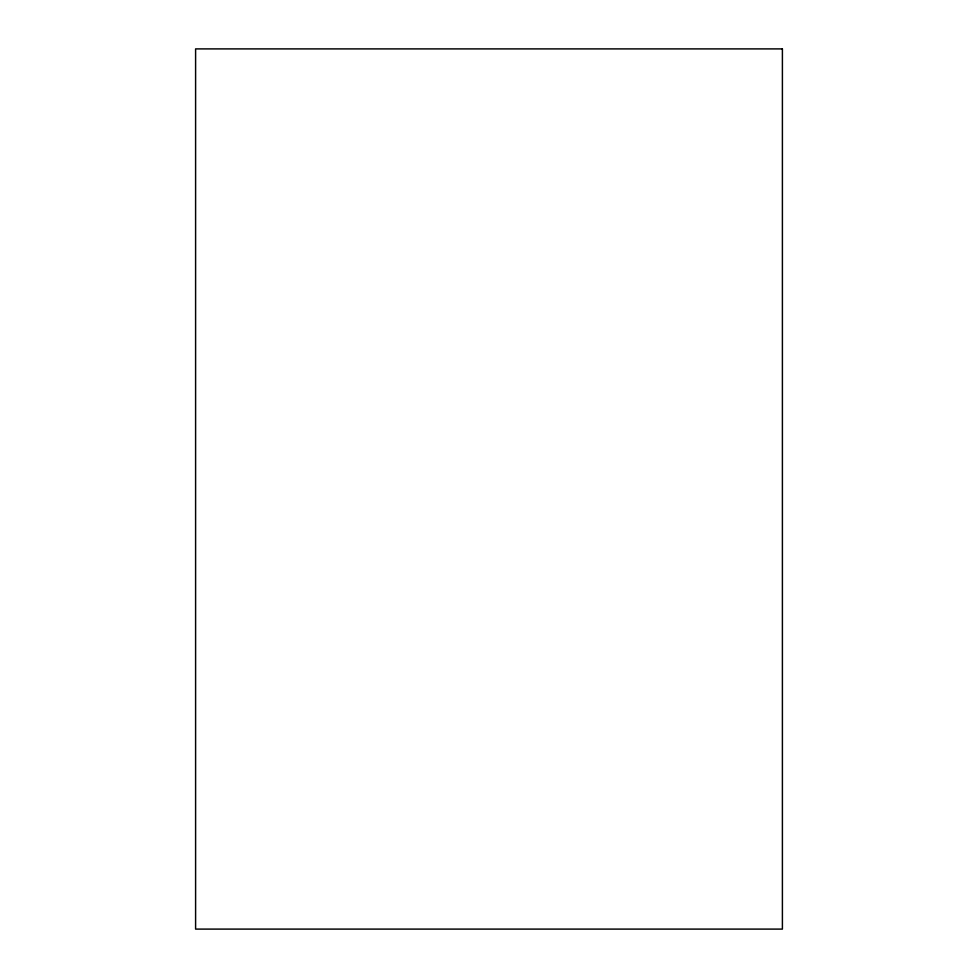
<?xml version="1.0" encoding="UTF-8"?>
<svg xmlns="http://www.w3.org/2000/svg" width="978" height="978" viewBox="0 0 978 978"><rect width="100%" height="100%" fill="white"/><g stroke="black" fill="none" stroke-linecap="round" stroke-linejoin="round"><path stroke-width="1.47" d="M782.4 48.9L195.6 48.9L195.6 929.1L782.4 929.1L782.4 48.9"/></g></svg>
